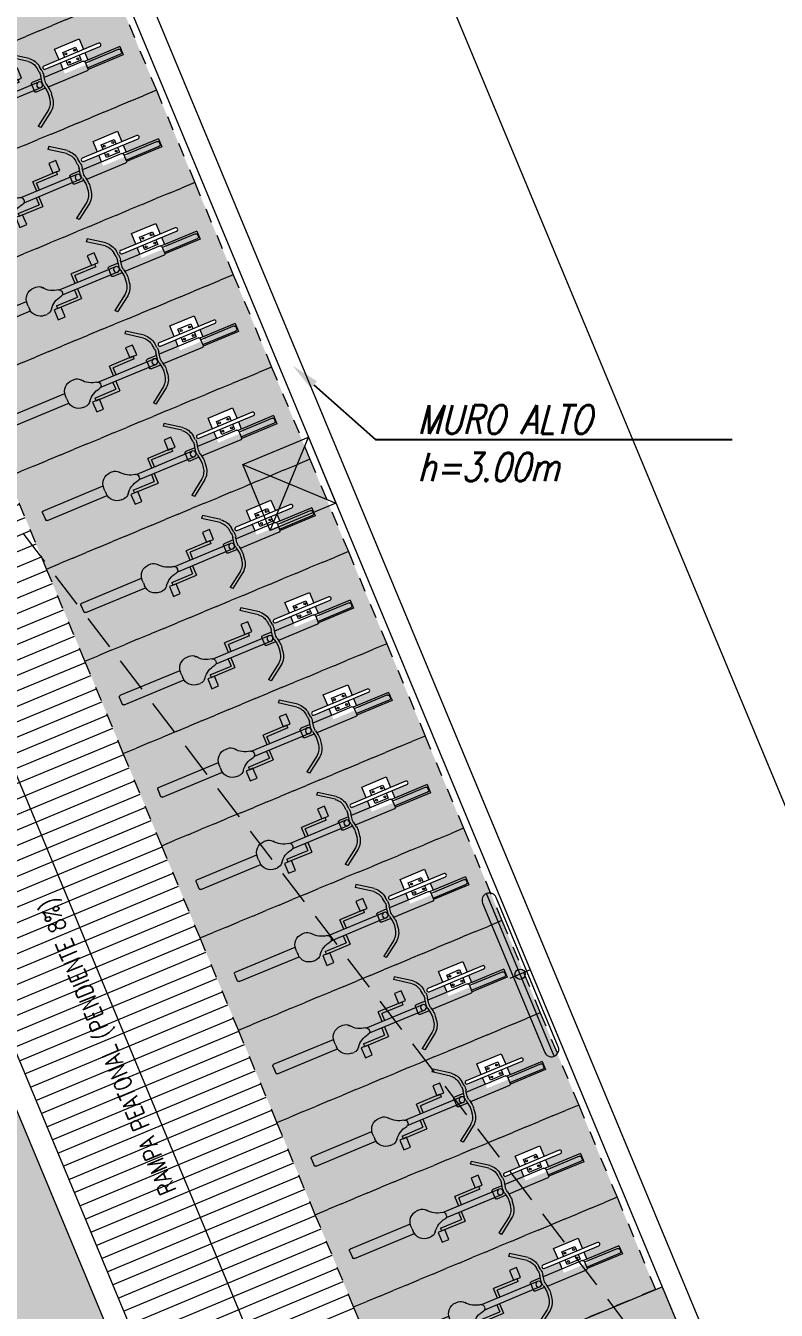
# Model space of a CAD drawing. Header units: millimetres. Extents: x 2471 to 2909, y 1327 to 1568.
# Drawn here: x 2663 to 2668.26, y 1442.92 to 1451.92 of the extents above; entities that cross this region are included whole.
import ezdxf
from ezdxf import colors
from ezdxf.entities.mleader import LeaderData, LeaderLine
from ezdxf.math import Vec2, Vec3

# ---------------------------------------------------------------- set-up
doc = ezdxf.new("R2010")
doc.units = ezdxf.units.MM
doc.set_wipeout_variables(frame=1)
doc.linetypes.add('HIDDEN', pattern=[0.375, 0.25, -0.125])
doc.linetypes.add('HIDDEN2', pattern=[0.1875, 0.125, -0.0625])
doc.layers.get('0').update_dxf_attribs({"color": 251, "lineweight": 9})
doc.layers.get('DEFPOINTS').update_dxf_attribs({"color": 251, "lineweight": 9})
for name, color, linetype, lineweight in [('A-BICICLETAS', 251, 'Continuous', 13), ('A-MOBILIARIO', 251, 'Continuous', 13), ('A-MURO ALTO', 251, 'Continuous', 13), ('A-MURO BAJO', 251, 'Continuous', 13), ('A-PROYECCIONES', 251, 'HIDDEN', 13), ('A_30_DispositivosElect', 251, 'Continuous', 13), ('A_50_TextoAmbiente', 251, 'Continuous', 13), ('A_50_TextoIndicaciones', 251, 'Continuous', 13), ('COTAS-EXTER', 251, 'Continuous', 13), ('DLP_VERDE', 251, 'Continuous', 13), ('HATCH', 251, 'Continuous', 13)]:
    doc.layers.add(name, color=color, linetype=linetype, lineweight=lineweight)
doc.styles.add('ROMANS', font='romans.shx', dxfattribs={"width": 0.8})
doc.styles.get("Standard").update_dxf_attribs({"font": 'arial.ttf'})
doc.styles.add('TXT_COTAS', font='romans.shx', dxfattribs={"width": 0.8})
doc.dimstyles.new('DLP-COTA 200', dxfattribs={"dimtxt": 0.3, "dimasz": 0.2, "dimexe": 0.36, "dimexo": 0.12, "dimgap": 0.12, "dimtad": 1, "dimzin": 0, "dimdsep": 46, "dimtxsty": 'TXT_COTAS', "dimblk": 'ARCHTICK', "dimcen": 0.18, "dimdle": 0.2, "dimclrd": 256, "dimclre": 256, "dimclrt": 2, "dimadec": 0, "dimazin": 0, "dimtfac": 1, "dimtix": 1, "dimtofl": 0, "dimtmove": 2, "dimatfit": 3, "dimfxl": 0.36, "dimtolj": 1, "dimtzin": 0, "dimlwd": 9, "dimlwe": 9, "dimarcsym": 0})

# ---------------------------------------------------------------- blocks, each defined once
blk = doc.blocks.new('_ArchTick')
at = {"color": 0, "linetype": 'ByBlock', "const_width": 0.15}
blk.add_lwpolyline([(-0.5, -0.5), (0.5, 0.5)], dxfattribs=at)
blk = doc.blocks.new('*D846')
at = {"layer": 'COTAS-EXTER', "lineweight": 9, "transparency": 16777216}
for p, q in [((85.8225, 84.4289), (105.2124, 37.8538)), ((85.087, 83.906), (86.2318, 84.3826)), ((104.3231, 37.7003), (105.4679, 38.1768))]:
    blk.add_line(p, q, dxfattribs=at)
at = {"layer": 'DEFPOINTS', "color": 0, "transparency": 16777216}
for p in [(84.9762, 83.8599, 0), (105.1355, 38.0385), (104.2123, 37.6541, 0)]:
    blk.add_point(p, dxfattribs=at)
at = {"layer": 'COTAS-EXTER', "lineweight": 9, "transparency": 16777216, "xscale": 0.2, "yscale": 0.2, "zscale": 0.2}
for p, rotation in [((85.8994, 84.2442), 112.6026596227034), ((105.1355, 38.0385), 292.6026596227034)]:
    blk.add_blockref('_ArchTick', p, dxfattribs=dict(at, rotation=rotation))
at = {"layer": 'COTAS-EXTER', "color": 2, "transparency": 16777216, "insert": (95.7667, 61.2451), "char_height": 0.3, "attachment_point": 5, "rotation": 292.60266, "style": 'TXT_COTAS'}
blk.add_mtext('\\A1;50.05', dxfattribs=at)
blk = doc.blocks.new('BICICLETA')
at = {"ltscale": 0.1}
for p, q in [((-0.035, 0), (-0.035, -0.304)), ((0.035, 0), (-0.035, 0)), ((0.035, 0), (0.035, -0.306)), ((-0.022, -0.304), (-0.022, -0.016)), ((-0.01, -0.004), (0.007, -0.004)), ((0.019, -0.016), (0.019, -0.304)), ((0.028, -0.304), (-0.031, -0.304)), ((-0.043, -0.315), (-0.043, -0.654)), ((0.04, -0.315), (0.04, -0.654)), ((-0.229, -0.706), (-0.317, -0.831)), ((-0.101, -0.65), (-0.136, -0.654)), ((-0.098, -0.673), (-0.133, -0.677)), ((-0.023, -0.681), (-0.063, -0.674)), ((-0.023, -0.657), (-0.058, -0.651)), ((-0.043, -0.678), (-0.043, -0.756)), ((-0.025, -0.709), (-0.025, -1.188)), ((0.02, -0.657), (0.055, -0.651)), ((0.02, -0.681), (0.06, -0.674)), ((0.022, -0.709), (0.022, -1.188)), ((0.04, -0.678), (0.04, -0.756)), ((0.095, -0.673), (0.13, -0.677)), ((0.098, -0.65), (0.133, -0.654)), ((0.227, -0.706), (0.314, -0.831)), ((-0.211, -0.721), (-0.299, -0.846)), ((0.028, -0.767), (-0.031, -0.767)), ((0.208, -0.721), (0.296, -0.846)), ((-0.317, -0.831), (-0.299, -0.846)), ((0.082, -0.852), (0.082, -1.034)), ((0.082, -0.852), (0.105, -0.852)), ((0.105, -0.852), (0.105, -1.057)), ((0.314, -0.831), (0.296, -0.846)), ((-0.025, -1.057), (-0.108, -1.057)), ((-0.108, -1.262), (-0.108, -1.057)), ((-0.085, -1.262), (-0.085, -1.081)), ((-0.025, -1.081), (-0.085, -1.081)), ((0.022, -1.034), (0.082, -1.034)), ((0.022, -1.057), (0.105, -1.057)), ((-0.006, -1.178), (-0.001, -1.178)), ((0.003, -1.178), (-0.001, -1.178)), ((-0.085, -1.262), (-0.108, -1.262)), ((-0.119, -1.378), (-0.119, -1.358)), ((0.116, -1.378), (0.116, -1.358)), ((-0.043, -1.988), (-0.043, -1.47)), ((-0.001, -1.472), (-0.025, -1.472)), ((-0.001, -1.472), (0.022, -1.472)), ((0.04, -1.988), (0.04, -1.47)), ((0.028, -2), (-0.031, -2)), ((0.007, -2), (-0.01, -2))]:
    blk.add_line(p, q, dxfattribs=at)
for points in [[(0.19, -0.822), (0.19, -0.882), (0.105, -0.882), (0.105, -0.822)], [(-0.193, -1.292), (-0.193, -1.233), (-0.108, -1.233), (-0.108, -1.292)]]:
    blk.add_lwpolyline(points, close=True, dxfattribs=at)
blk.add_circle((-0.001, -0.709), 0.0235, dxfattribs=at)
for centre, radius, start, end in [((-0.01, -0.016), 0.0117, 90, 180), ((0.007, -0.016), 0.0117, 0, 90), ((-0.031, -0.315), 0.0117, 90, 180), ((0.028, -0.315), 0.0117, 0, 90), ((-0.119, -0.794), 0.141, 96.8875, 141.5162), ((-0.119, -0.794), 0.117, 96.8875, 141.5162), ((-0.084, -0.789), 0.141, 79.5721, 96.8875), ((-0.084, -0.789), 0.117, 79.5721, 96.8875), ((-0.001, -0.542), 0.117, 259.5721, 280.4279), ((-0.001, -0.566), 0.117, 259.5721, 280.4279), ((0.081, -0.789), 0.141, 83.1125, 100.4279), ((0.081, -0.789), 0.117, 83.1125, 100.4279), ((0.116, -0.794), 0.117, 38.4838, 83.1125), ((0.116, -0.794), 0.141, 38.4838, 83.1125), ((-0.031, -0.756), 0.0117, 180, 270), ((0.028, -0.756), 0.0117, 270, 0), ((-0.192, -1.178), 0.164, 306.3265, 352.7262), ((-0.006, -1.202), 0.0235, 90, 172.7262), ((0.003, -1.202), 0.0235, 7.2738, 90), ((0.189, -1.178), 0.164, 187.2738, 233.6735), ((-0.06, -1.358), 0.0587, 126.3265, 180), ((0.057, -1.358), 0.0587, 0, 53.6735), ((-0.025, -1.378), 0.0939, 180, 270), ((0.022, -1.378), 0.0939, 270, 0), ((-0.031, -1.988), 0.0117, 180, 270), ((0.028, -1.988), 0.0117, 270, 0)]:
    blk.add_arc(centre, radius, start, end, dxfattribs=at)
blk = doc.blocks.new('ESTAC_BICICLETA')
at = {"layer": 'HATCH'}
h = blk.add_hatch(color=254, dxfattribs=at)
h.dxf.hatch_style = 1
h.paths.add_polyline_path([(0, 0), (0.7, 0), (0.7, -2), (0, -2)])
blk.add_wipeout([(0.1598, -0.3627), (0.2402, -0.3627), (0.2402, -0.2481), (0.2416, -0.2426), (0.2463, -0.2375), (0.2524, -0.2359), (0.258, -0.2372), (0.2629, -0.2419), (0.2646, -0.2481), (0.2646, -0.3627), (0.3451, -0.3627), (0.3451, -0.5481), (0.2646, -0.5481), (0.2646, -0.6627), (0.2629, -0.669), (0.2586, -0.6732), (0.2524, -0.6749), (0.2463, -0.6733), (0.2414, -0.668), (0.2402, -0.6627), (0.2402, -0.5481), (0.1598, -0.5481)])
at = {"layer": 'A-BICICLETAS', "color": 251, "linetype": 'HIDDEN2', "ltscale": 0.5}
blk.add_lwpolyline([(0, 0), (0.7, 0), (0.7, -2), (0, -2)], close=True, dxfattribs=at)
at = {"layer": 'A-MOBILIARIO', "color": 6, "linetype": 'Continuous'}
blk.add_lwpolyline([(0.2402, -0.2481), (0.2402, -0.6627, 1), (0.2646, -0.6627), (0.2646, -0.2481, 1)], format="xyb", close=True, dxfattribs=at)
at = {"layer": 'A-MOBILIARIO', "color": 4, "linetype": 'Continuous'}
for points in [[(0.2402, -0.5481), (0.1598, -0.5481), (0.1598, -0.3627), (0.2402, -0.3627)], [(0.2402, -0.5042), (0.2037, -0.5042), (0.2037, -0.4066), (0.2402, -0.4066)], [(0.2646, -0.3627), (0.3191, -0.3627)], [(0.2646, -0.4066), (0.3012, -0.4066), (0.3012, -0.5042), (0.2646, -0.5042)], [(0.3152, -0.5481), (0.2646, -0.5481)]]:
    blk.add_lwpolyline(points, dxfattribs=at)
at = {"layer": 'A-MOBILIARIO', "color": 7, "linetype": 'Continuous'}
for centre in [(0.2203, -0.4233), (0.2845, -0.4233), (0.2203, -0.4875), (0.2845, -0.4875)]:
    blk.add_circle(centre, 0.00659, dxfattribs=at)
at = {"layer": 'A-BICICLETAS', "xscale": -0.8780487806474042, "yscale": 0.8780487806474041, "zscale": 0.878048780647404, "rotation": 0.003284121983559984}
blk.add_blockref('BICICLETA', (0.35, -0.1185), dxfattribs=at)
blk = doc.blocks.new('*U231')
at = {"layer": 'A-BICICLETAS'}
blk.add_blockref('ESTAC_BICICLETA', (-0.315, 0.9), dxfattribs=at)
blk = doc.blocks.new('*U232')
at = {"color": 0, "linetype": 'ByBlock', "lineweight": -2, "transparency": 16777216}
blk.add_blockref('*U231', (8.4, 0), dxfattribs=at)
blk.add_blockref('*U231', (9.1, 0), dxfattribs=at)
blk.add_blockref('*U231', (9.8, 0), dxfattribs=at)
blk.add_blockref('*U231', (10.5, 0), dxfattribs=at)
blk.add_blockref('*U231', (11.2, 0), dxfattribs=at)
blk.add_blockref('*U231', (11.9, 0), dxfattribs=at)
blk.add_blockref('*U231', (12.6, 0), dxfattribs=at)
blk.add_blockref('*U231', (13.3, 0), dxfattribs=at)
blk.add_blockref('*U231', (14, 0), dxfattribs=at)
blk.add_blockref('*U231', (14.7, 0), dxfattribs=at)
blk.add_blockref('*U231', (15.4, 0), dxfattribs=at)
blk.add_blockref('*U231', (16.1, 0), dxfattribs=at)
blk.add_blockref('*U231', (16.8, 0), dxfattribs=at)
blk.add_blockref('*U231', (17.5, 0), dxfattribs=at)
blk.add_blockref('*U231', (18.2, 0), dxfattribs=at)
blk = doc.blocks.new('LUMINARIA 41W')
at = {"layer": 'A_30_DispositivosElect'}
for p, q in [((0.623, 0), (-0.6115, 0)), ((0, 0.0771), (0, -0.0771))]:
    blk.add_line(p, q, dxfattribs=at)
for points in [[(0.5721, 0.0509), (-0.5606, 0.0509)], [(-0.5606, -0.0509), (0.5721, -0.0509)]]:
    blk.add_lwpolyline(points, dxfattribs=at)
blk.add_circle((0, 0), 0.0361, dxfattribs=at)
for centre, start, end in [((-0.5606, 0), 90, 270), ((0.5721, 0), 270, 90)]:
    blk.add_arc(centre, 0.0509, start, end, dxfattribs=at)
blk = doc.blocks.new('CAJA CDA  125')
at = {"layer": 'A_30_DispositivosElect'}
for p, q in [((0.25, 0.5), (-0.25, 0)), ((-0.25, 0.5), (0.25, 0))]:
    blk.add_line(p, q, dxfattribs=at)
blk.add_lwpolyline([(-0.25, 0.5), (0.25, 0.5), (0.25, 0), (-0.25, 0)], close=True, dxfattribs=at)
blk = doc.blocks.new('A$C64a6e5d1')
at = {"layer": 'COTAS-EXTER'}
dim = blk.add_aligned_dim(p1=(84.9762, 83.8599, 0), p2=(104.2123, 37.6541, 0), distance=1, dimstyle='DLP-COTA 200', dxfattribs=at)
dim.commit()
dim.dimension.update_dxf_attribs({"geometry": '*D846', "text_midpoint": (95.7667, 61.2451, 0)})

msp = doc.modelspace()

# ---------------------------------------------------------------- hatches: boundary and pattern name
h = msp.add_hatch()
h.set_pattern_fill('_USER', color=8, scale=0.1, angle=-157.39676, pattern_type=0)
h.set_pattern_definition([(202.6032419954, (-2937076.95072, 7644570.3841), (0.0384347560504, -0.0923188470863), [])])
h.paths.add_polyline_path([(2661.2215, 1448.8329), (2664.6808, 1440.5243), (2666.0656, 1441.1008), (2662.6064, 1449.4095)])
at = {"layer": 'DLP_VERDE'}
h = msp.add_hatch(dxfattribs=at)
h.set_pattern_fill('AR-SAND', color=256, scale=0.0035, angle=215)
h.set_pattern_definition([(252.5, (2626.45104, 1388.43235), (0.1028379, -0.13710426), [0, -0.135128, 0, -0.15113, 0, -0.1444625]), (222.5, (2626.45104, 1388.43235), (0.01502412, -0.29575865), [0, -0.072898, 0, -0.121793, 0, -0.0466725]), (182.5, (2626.54062, 1388.49507), (-0.22649154, -0.15920515), [0, -0.04445, 0, -0.16002, 0, -0.208915]), (172.5, (2626.54062, 1388.49507), (-0.17416064, -0.21719985), [0, -0.022225, 0, -0.104902, 0, -0.120015])])
edge = h.paths.add_edge_path()
edge.add_line((2659.9194, 1461.1973), (2662.1638, 1466.2806))
edge.add_line((2662.1638, 1466.2806), (2673.4817, 1495.8537))
edge.add_line((2673.4817, 1495.8537), (2672.8205, 1502.7444))
edge.add_line((2672.8205, 1502.7444), (2671.1978, 1504.8942))
edge.add_line((2671.1978, 1504.8942), (2670.5819, 1502.8767))
edge.add_line((2670.5819, 1502.8767), (2672.4948, 1502.2927))
edge.add_line((2672.4948, 1502.2927), (2660.4367, 1462.7922))
edge.add_line((2660.4367, 1462.7922), (2658.5238, 1463.3761))
edge.add_line((2658.5238, 1463.3761), (2657.8436, 1461.1477))
edge.add_arc((2658.3218, 1461.0018), 0.5, 163.02452, 202.59174)
edge.add_line((2657.8602, 1460.8097), (2658.3017, 1459.7492))
edge.add_line((2658.3017, 1459.7492), (2660.1943, 1460.5371))
edge.add_line((2660.1943, 1460.5371), (2659.9194, 1461.1973))
h.paths.add_polyline_path([(2665.5659, 1442.3009), (2667.4584, 1443.0888), (2667.9965, 1441.7964), (2666.104, 1441.0085)])
h.paths.add_polyline_path([(2668.045, 1436.3461), (2669.9375, 1437.134), (2670.6679, 1435.3798), (2668.7753, 1434.5919)])
h = msp.add_hatch(dxfattribs=at)
h.set_pattern_fill('AR-SAND', color=256, scale=0.0035, angle=215)
h.set_pattern_definition([(252.5, (-223918.54188, -8186702.85172), (0.1028379063742, -0.1371042579803), [0, -0.135128, 0, -0.15113, 0, -0.1444625]), (222.5, (-223918.54188, -8186702.85172), (0.0150241246165, -0.2957586482646), [0, -0.072898, 0, -0.121793, 0, -0.0466725]), (182.5, (-223918.45231, -8186702.789), (-0.226491538642, -0.159205150185), [0, -0.04445, 0, -0.16002, 0, -0.208915]), (172.5, (-223918.45231, -8186702.789), (-0.174160637763, -0.217199849944), [0, -0.022225, 0, -0.104902, 0, -0.120015])])
edge = h.paths.add_edge_path()
edge.add_arc((2656.4093, 1459.6112), 0.15, 22.59082, 112.59168, ccw=False)
edge.add_line((2656.5477, 1459.6688), (2664.5423, 1440.4667))
edge.add_line((2664.5423, 1440.4667), (2664.6808, 1440.5243))
edge.add_line((2664.6808, 1440.5243), (2665.0459, 1439.6471))
edge.add_arc((2664.1228, 1439.2628), 1, -67.39629, 22.60374, ccw=False)
edge.add_line((2664.5071, 1438.3396), (2663.5839, 1437.9551))
edge.add_line((2663.5839, 1437.9551), (2655.0517, 1458.4499))
edge.add_line((2655.0517, 1458.4499), (2652.4994, 1457.3875))
edge.add_line((2652.4994, 1457.3875), (2652.1975, 1458.0207))
edge.add_line((2652.1975, 1458.0207), (2656.3517, 1459.7497))

# ---------------------------------------------------------------- linework, layer by layer
msp.add_line((2665.3732, 1440.8126, 0), (2661.914, 1449.1212, 0))
at = {"layer": 'A-MURO ALTO'}
for p, q in [((2659.9194, 1461.1973, 0), (2667.9965, 1441.7964, 0)), ((2660.0826, 1461.1955, 0), (2668.135, 1441.854, 0))]:
    msp.add_line(p, q, dxfattribs=at)
at = {"layer": 'A-MURO BAJO', "elevation": 0}
msp.add_lwpolyline([(2656.3517, 1459.7497, -0.414218), (2656.5477, 1459.6688), (2664.5423, 1440.4667), (2664.6808, 1440.5243), (2665.0459, 1439.6471, -0.414214), (2664.5071, 1438.3396), (2663.5839, 1437.9551), (2655.0517, 1458.4499), (2652.4994, 1457.3875), (2652.1975, 1458.0207)], format="xyb", close=True, dxfattribs=at)
msp.add_lwpolyline([(2665.5659, 1442.3009), (2667.4584, 1443.0888), (2667.9965, 1441.7964), (2666.104, 1441.0085)], close=True, dxfattribs=at)

# ---------------------------------------------------------------- block references
at = {"color": 1}
msp.add_blockref('A$C64a6e5d1', (2575.8789, 1377.9267), dxfattribs=at)

# ---------------------------------------------------------------- texts
at = {"layer": 'A_50_TextoAmbiente', "color": 8, "style": 'ROMANS', "width": 0.8}
msp.add_text('RAMPA PEATONAL (PENDIENTE 8%%%)', height=0.12, rotation=112.64944, dxfattribs=at).set_placement((2664.0559, 1443.7648, 0))

# ---------------------------------------------------------------- next in the draw order: block references
at = {"color": 1, "rotation": 292.6031567611732}
msp.add_blockref('*U232', (2659.4383, 1459.8812, 0), dxfattribs=at)

# ---------------------------------------------------------------- next in the draw order: linework, layer by layer
at = {"layer": 'A-MURO BAJO', "elevation": 0}
msp.add_lwpolyline([(2645.42, 1458.4366), (2649.79, 1457.6215, 0.145751), (2651.2093, 1457.7711), (2656.294, 1459.8881, -0.414218), (2656.6862, 1459.7265), (2664.6806, 1440.5242)], format="xyb", dxfattribs=at)
at = {"layer": 'A-PROYECCIONES'}
msp.add_line((2654.783, 1459.0957, 0), (2667.9965, 1441.7964, 0), dxfattribs=at)

# ---------------------------------------------------------------- next in the draw order: block references
at = {"layer": 'A_30_DispositivosElect'}
for name, p, rotation in [('CAJA CDA  125', (2665.0767, 1448.8101, 0), 112.6031476226499), ('LUMINARIA 41W', (2666.4634, 1445.2786, 0), 292.6031566146343)]:
    msp.add_blockref(name, p, dxfattribs=dict(at, rotation=rotation))

# ---------------------------------------------------------------- next in the draw order: leaders
at = {"layer": 'A_50_TextoIndicaciones', "linetype": 'Continuous'}
ml = msp.add_multileader_mtext('Standard', dxfattribs=at)
ml.set_content('{\\Fromans|c0;\\Q15;\\W0.8;MURO ALTO  h=3.00m}', color=256)
ml.set_leader_properties(color=7)
ml.build(insert=Vec2(0, 0))
ml.multileader.update_dxf_attribs({"text_left_attachment_type": 6, "text_right_attachment_type": 6, "arrow_head_size": 0.2})
ctx = ml.context
ctx.base_point, ctx.char_height, ctx.arrow_head_size, ctx.landing_gap_size, ctx.plane_origin = Vec3(2665.6443, 1449.0247, 0), 0.2, 0.2, 0.1, Vec3(2667.635, 1448.8205, 0)
ctx.left_attachment, ctx.right_attachment = 6, 6
notes = []
notes.append((ctx, [(1, (1, 1, 0), (2665.4489, 1449.0247, 0), (1, 0), 0.1954, [(0, [(2664.869, 1449.5411, 0)], 0, [])])]))
ctx.mtext.insert, ctx.mtext.width, ctx.mtext.flow_direction = Vec3(2665.7443, 1449.2647, 0), 2.183812, 5
ml = msp.add_multileader_mtext('Standard', dxfattribs=at)
ml.set_content('{\\Fromans|c0;\\Q15;\\W0.8;MURO ALTO  h=3.00m}', color=256)
ml.set_leader_properties(color=7)
ml.build(insert=Vec2(0, 0))
ml.multileader.update_dxf_attribs({"text_left_attachment_type": 6, "text_right_attachment_type": 6, "arrow_head_size": 0.2})
ctx = ml.context
ctx.base_point, ctx.char_height, ctx.arrow_head_size, ctx.landing_gap_size, ctx.plane_origin = Vec3(2665.6443, 1449.0247, 0), 0.2, 0.2, 0.1, Vec3(2667.635, 1448.8205, 0)
ctx.left_attachment, ctx.right_attachment = 6, 6
notes.append((ctx, [(1, (1, 1, 0), (2665.4489, 1449.0247, 0), (1, 0), 0.1954, [(0, [(2664.869, 1449.5411, 0)], 0, [])])]))
ctx.mtext.insert, ctx.mtext.width, ctx.mtext.flow_direction = Vec3(2665.7443, 1449.2647, 0), 2.183812, 5
for ctx, leaders in notes:
    for number, flags, end, landing, length, lines in leaders:
        leader = LeaderData()
        leader.index, (leader.has_last_leader_line, leader.has_dogleg_vector, leader.attachment_direction) = number, flags
        leader.last_leader_point, leader.dogleg_vector, leader.dogleg_length = Vec3(end), Vec3(landing), length
        for number, points, colour, breaks in lines:
            line = LeaderLine()
            line.index, line.vertices, line.color, line.breaks = number, Vec3.list(points), colors.encode_raw_color(colour), breaks
            leader.lines.append(line)
        ctx.leaders.append(leader)

doc.saveas('drawing.dxf')
